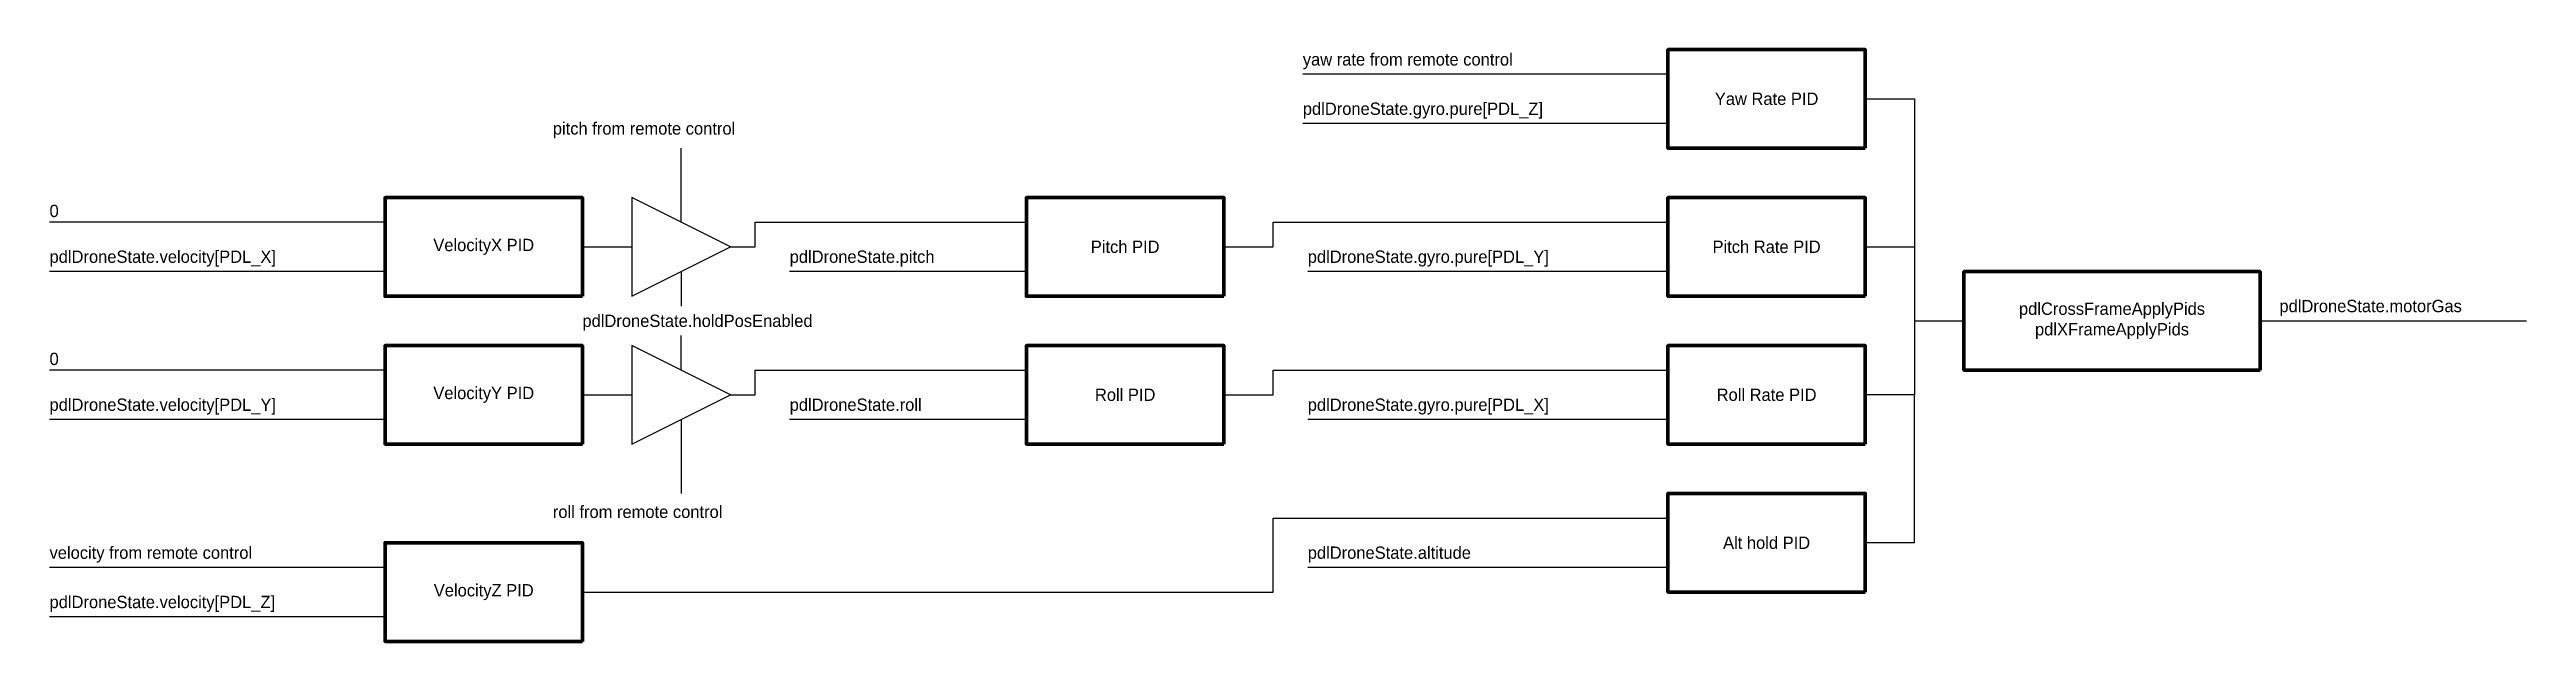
# Model space of a CAD drawing. Header units: millimetres. Extents: x -68 to 434, y 0 to 120.
import ezdxf

# ---------------------------------------------------------------- set-up
doc = ezdxf.new("R2010")
doc.units = ezdxf.units.MM

msp = doc.modelspace()

# ---------------------------------------------------------------- linework, layer by layer
for p, q in [((260, 120), (260, 115)), ((260, 100), (260, 105))]:
    msp.add_line(p, q)
at = {"lineweight": 30}
for p, q in [((260, 115), (186, 115)), ((300, 110), (310, 110)), ((310, 110), (310, 50)), ((260, 105), (186, 105)), ((60, 85), (60, 100)), ((50, 90), (50, 70)), ((70, 80), (50, 90)), ((0, 85), (-68, 85)), ((75, 80), (75, 85)), ((75, 85), (130, 85)), ((180, 80), (180, 85)), ((180, 85), (260, 85)), ((40, 80), (50, 80)), ((50, 70), (70, 80)), ((70, 80), (75, 80)), ((170, 80), (180, 80)), ((300, 80), (310, 80)), ((0, 75), (-68, 75)), ((60, 75), (60, 68)), ((130, 75), (82, 75)), ((260, 75), (187, 75)), ((60, 55), (60, 62)), ((310, 65), (320, 65)), ((380, 65), (434, 65)), ((50, 60), (50, 40)), ((70, 50), (50, 60)), ((0, 55), (-68, 55)), ((75, 50), (75, 55)), ((75, 55), (130, 55)), ((180, 50), (180, 55)), ((180, 55), (260, 55)), ((40, 50), (50, 50)), ((50, 40), (70, 50)), ((70, 50), (75, 50)), ((170, 50), (180, 50)), ((310, 50), (300, 50)), ((310, 20), (310, 50)), ((0, 45), (-68, 45)), ((60, 45), (60, 30)), ((130, 45), (82, 45)), ((260, 45), (187, 45)), ((180, 10), (180, 25)), ((180, 25), (187, 25)), ((187, 25), (260, 25)), ((310, 20), (300, 20)), ((0, 15), (-68, 15)), ((260, 15), (187, 15)), ((40, 10), (180, 10)), ((0, 5), (-68, 5))]:
    msp.add_line(p, q, dxfattribs=at)
at = {"lineweight": 80}
for points in [[(300, 100), (260, 100), (260, 120), (300, 120)], [(40, 70), (0, 70), (0, 90), (40, 90)], [(170, 70), (130, 70), (130, 90), (170, 90)], [(300, 70), (260, 70), (260, 90), (300, 90)], [(380, 55), (320, 55), (320, 75), (380, 75)], [(40, 40), (0, 40), (0, 60), (40, 60)], [(170, 40), (130, 40), (130, 60), (170, 60)], [(300, 40), (260, 40), (260, 60), (300, 60)], [(300, 10), (260, 10), (260, 30), (300, 30)], [(40, 0), (0, 0), (0, 20), (40, 20)]]:
    msp.add_lwpolyline(points, close=True, dxfattribs=at)

# ---------------------------------------------------------------- texts
at = {"char_height": 2.5}
for s, insert, width, attachment_point in [('yaw rate from remote control', (186, 116), 89, 7), ('Yaw Rate PID', (280, 110), 40, 5), ('pdlDroneState.gyro.pure[PDL_Z]', (186, 106), 37, 7), ('pitch from remote control', (34, 102), 60, 7), ('0', (-68, 86), 37, 7), ('VelocityX PID', (20, 80), 40, 5), ('Pitch PID', (150, 80), 40, 5), ('Pitch Rate PID', (280, 80), 40, 5), ('pdlDroneState.velocity[PDL_X]', (-68, 76), 37, 7), ('pdlDroneState.pitch', (82, 76), 37, 7), ('pdlDroneState.gyro.pure[PDL_Y]', (187, 76), 37, 7), ('pdlDroneState.holdPosEnabled', (40, 63), 37, 7), ('pdlCrossFrameApplyPids^JpdlXFrameApplyPids', (350, 65), 60, 5), (' pdlDroneState.motorGas', (383, 66), 37, 7), ('0', (-68, 56), 37, 7), ('VelocityY PID', (20, 50), 40, 5), ('Roll PID', (150, 50), 40, 5), ('Roll Rate PID', (280, 50), 40, 5), ('pdlDroneState.velocity[PDL_Y]', (-68, 46), 37, 7), ('pdlDroneState.roll', (82, 46), 37, 7), ('pdlDroneState.gyro.pure[PDL_X]', (187, 46), 37, 7), ('roll from remote control', (34, 25), 60, 7), ('Alt hold PID', (280, 20), 40, 5), ('velocity from remote control', (-68, 16), 68, 7), ('pdlDroneState.altitude', (187, 16), 37, 7), ('VelocityZ PID', (20, 10), 40, 5), ('pdlDroneState.velocity[PDL_Z]', (-68, 6), 37, 7)]:
    msp.add_mtext(s, dxfattribs=dict(at, insert=insert, width=width, attachment_point=attachment_point))

doc.saveas('drawing.dxf')
